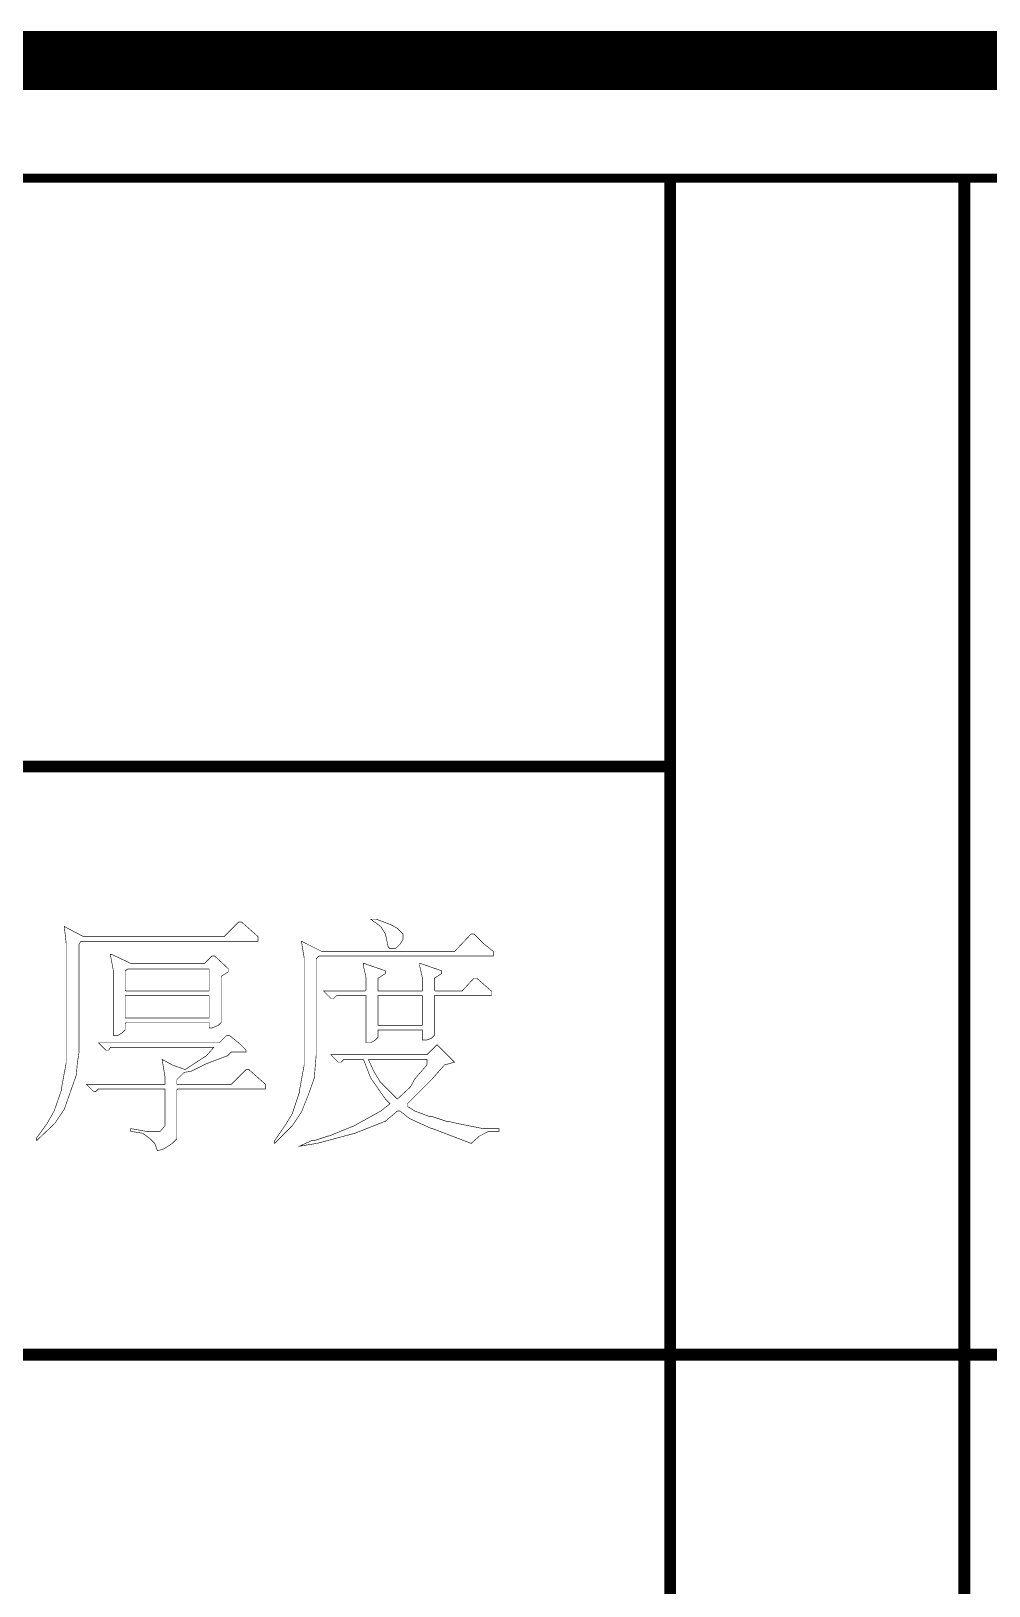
# Model space of a CAD drawing. Extents: x 94 to 452, y -72 to 1042.
# Drawn here: x 175.36 to 191.64, y 991.08 to 1017.51 of the extents above; entities that cross this region are included whole.
import ezdxf

# ---------------------------------------------------------------- set-up
doc = ezdxf.new("R2010")
doc.units = 0
doc.header["$MEASUREMENT"] = 0
doc.layers.add('TREE_LAYER', color=7, linetype='Continuous')

msp = doc.modelspace()

# ---------------------------------------------------------------- linework, layer by layer
at = {"layer": 'TREE_LAYER'}
for points, const_width, elevation in [([(94.22612, 93.001716), (94.22612, 848.485862), (94.22612, 908.832322), (94.22612, 995.005583), (94.22612, 1005.005583), (94.22612, 1017.005583), (126.22612, 1017.005583), (146.22612, 1017.005583), (186.22612, 1017.005583), (191.22612, 1017.005583), (206.22612, 1017.005583), (211.22612, 1017.005583), (221.22612, 1017.005583), (399.22612, 1017.005583), (409.22612, 1017.005583), (451.22612, 1017.005583), (451.22612, 995.005583), (451.22612, 11.113007)], 1, 2891.008799), ([(399.22612, 1015.005583), (221.22612, 1015.005583), (221.22612, 1015.005583), (211.22612, 1015.005583), (211.22612, 1015.005583), (206.22612, 1015.005583), (206.22612, 1015.005583), (191.22612, 1015.005583), (191.22612, 1015.005583), (186.22612, 1015.005583), (186.22612, 1015.005583), (146.22612, 1015.005583), (146.22612, 1015.005583), (126.22612, 1015.005583), (126.22612, 1015.005583), (96.22612, 1015.005583), (96.22612, 1015.005583), (96.22612, 1005.005583), (96.22612, 1005.005583), (96.22612, 995.005583), (96.22612, 995.005583), (96.22612, 908.832322), (96.22612, 908.832322), (96.22612, 848.485862)], 0.15, 2875.008799), ([(186.22612, 1015.005583), (186.22612, 995.005583)], 0.2, 20), ([(186.22612, 1015.005583), (186.22612, 995.005583)], 0.2, 20), ([(191.22612, 1015.005583), (191.22612, 995.005583)], 0.2, 20), ([(166.22612, 1005.005583), (186.22612, 1005.005583)], 0.2, 20), ([(178.935812, 1002.362487), (178.888754, 1002.362487), (178.637773, 1002.111507), (176.25346, 1002.111507), (175.924048, 1002.284056), (175.95542, 1002.001703), (175.95542, 999.962487), (175.876989, 999.538958), (175.876989, 999.507585), (175.751499, 999.146801), (175.626009, 998.927193), (175.45346, 998.691899), (175.45346, 998.64484), (175.767185, 998.942879), (175.924048, 999.178173), (176.033852, 999.491899), (176.127969, 999.758566), (176.143656, 999.946801), (176.175028, 1000.150722), (176.175028, 1001.986017), (176.206401, 1002.033075), (179.218165, 1002.033075), (179.218165, 1002.111507), (178.935812, 1002.362487), (178.935812, 1002.362487)], 0.01, 11), ([(181.226009, 1002.409546), (181.131891, 1002.409546), (181.30444, 1002.284056), (181.382871, 1002.158566), (181.42993, 1001.938958), (181.461303, 1001.907585), (181.55542, 1001.907585), (181.633852, 1001.986017), (181.680911, 1002.064448), (181.680911, 1002.158566), (181.586793, 1002.252683), (181.476989, 1002.315428), (181.226009, 1002.409546), (181.226009, 1002.409546)], 0.01, 11), ([(182.888754, 1002.158566), (182.841695, 1002.158566), (182.559342, 1001.860526), (180.300518, 1001.860526), (179.95542, 1002.033075), (180.002479, 1001.750722), (180.002479, 999.931115), (179.924048, 999.507585), (179.924048, 999.476213), (179.798558, 999.099742), (179.673067, 998.89582), (179.500518, 998.64484), (179.500518, 998.597781), (179.798558, 998.89582), (179.95542, 999.131115), (180.080911, 999.44484), (180.175028, 999.711507), (180.190714, 999.915428), (180.206401, 1000.103664), (180.206401, 1001.735036), (180.25346, 1001.782095), (183.218165, 1001.782095), (183.218165, 1001.860526), (183.061303, 1001.986017), (182.888754, 1002.158566), (182.888754, 1002.158566)], 0.01, 11), ([(176.724048, 1001.813468), (176.708362, 1001.813468), (176.708362, 1001.797781), (176.75542, 1001.546801), (176.75542, 1000.433075), (176.833852, 1000.433075), (176.912283, 1000.480134), (176.959342, 1000.527193), (176.959342, 1000.636997), (176.975028, 1000.652683), (178.386793, 1000.652683), (178.386793, 1000.558566), (178.433852, 1000.558566), (178.543656, 1000.605624), (178.590714, 1000.652683), (178.590714, 1001.436997), (178.716205, 1001.515428), (178.716205, 1001.562487), (178.480911, 1001.782095), (178.433852, 1001.782095), (178.308362, 1001.656605), (177.05346, 1001.656605), (176.724048, 1001.813468), (176.724048, 1001.813468)], 0.01, 11), ([(177.006401, 1001.562487), (177.006401, 1001.562487), (178.386793, 1001.562487), (178.386793, 1001.562487), (178.386793, 1001.201703), (178.386793, 1001.186017), (176.975028, 1001.186017), (176.959342, 1001.201703), (176.959342, 1001.531115), (177.006401, 1001.562487), (177.006401, 1001.562487)], 0.01, 11), ([(181.022087, 1001.656605), (181.006401, 1001.656605), (181.006401, 1001.625232), (181.05346, 1001.421311), (181.05346, 1001.201703), (181.037773, 1001.186017), (180.331891, 1001.186017), (180.457381, 1001.060526), (180.50444, 1001.060526), (180.551499, 1001.107585), (181.037773, 1001.107585), (181.05346, 1001.107585), (181.05346, 1000.307585), (181.131891, 1000.307585), (181.210322, 1000.354644), (181.257381, 1000.401703), (181.257381, 1000.511507), (181.257381, 1000.527193), (182.010322, 1000.527193), (182.010322, 1000.511507), (182.010322, 1000.354644), (182.088754, 1000.354644), (182.167185, 1000.386017), (182.214244, 1000.433075), (182.214244, 1001.107585), (182.22993, 1001.107585), (183.186793, 1001.107585), (183.186793, 1001.186017), (182.935812, 1001.405624), (182.888754, 1001.405624), (182.684832, 1001.186017), (182.22993, 1001.186017), (182.214244, 1001.201703), (182.214244, 1001.405624), (182.339734, 1001.484056), (182.339734, 1001.531115), (181.97895, 1001.656605), (181.963263, 1001.656605), (181.963263, 1001.625232), (182.010322, 1001.421311), (182.010322, 1001.201703), (182.010322, 1001.186017), (181.257381, 1001.186017), (181.257381, 1001.201703), (181.257381, 1001.405624), (181.382871, 1001.484056), (181.382871, 1001.531115), (181.022087, 1001.656605), (181.022087, 1001.656605)], 0.01, 11), ([(176.959342, 1001.107585), (176.975028, 1001.107585), (178.386793, 1001.107585), (178.386793, 1001.107585), (178.386793, 1000.731115), (178.386793, 1000.731115), (176.975028, 1000.731115), (176.959342, 1000.731115), (176.959342, 1001.107585), (176.959342, 1001.107585)], 0.01, 11), ([(181.257381, 1001.107585), (181.257381, 1001.107585), (182.010322, 1001.107585), (182.010322, 1001.107585), (182.010322, 1000.605624), (182.010322, 1000.605624), (181.257381, 1000.605624), (181.257381, 1000.605624), (181.257381, 1001.107585), (181.257381, 1001.107585)], 0.01, 11), ([(178.731891, 1000.433075), (178.684832, 1000.433075), (178.559342, 1000.307585), (176.50444, 1000.307585), (176.62993, 1000.182095), (176.676989, 1000.182095), (176.708362, 1000.229154), (178.465224, 1000.229154), (178.465224, 1000.229154), (178.339734, 1000.087977), (177.97895, 999.852683), (177.759342, 999.931115), (177.586793, 1000.025232), (177.633852, 999.742879), (177.633852, 999.601703), (177.633852, 999.601703), (176.300518, 999.601703), (176.426009, 999.476213), (176.457381, 999.476213), (176.50444, 999.523271), (177.633852, 999.523271), (177.633852, 999.507585), (177.633852, 998.89582), (177.55542, 998.801703), (177.320126, 998.801703), (177.05346, 998.848762), (177.05346, 998.801703), (177.257381, 998.77033), (177.382871, 998.676213), (177.461303, 998.597781), (177.508362, 998.472291), (177.618165, 998.503664), (177.759342, 998.597781), (177.837773, 998.676213), (177.837773, 999.507585), (177.85346, 999.523271), (179.343656, 999.523271), (179.343656, 999.601703), (179.061303, 999.852683), (179.014244, 999.852683), (178.763263, 999.601703), (177.85346, 999.601703), (177.837773, 999.601703), (177.837773, 999.680134), (177.963263, 999.805624), (178.073067, 999.821311), (178.324048, 999.946801), (178.700518, 1000.087977), (178.716205, 1000.103664), (178.763263, 1000.150722), (179.014244, 1000.150722), (179.014244, 1000.182095), (178.90444, 1000.291899), (178.731891, 1000.433075), (178.731891, 1000.433075)], 0.01, 11), ([(182.261303, 1000.276213), (182.088754, 1000.103664), (180.457381, 1000.103664), (180.582871, 999.978173), (180.62993, 999.978173), (180.676989, 1000.025232), (181.006401, 1000.025232), (181.022087, 999.99386), (181.131891, 999.711507), (181.382871, 999.350722), (181.461303, 999.272291), (181.30444, 999.146801), (180.849538, 998.89582), (180.426009, 998.723271), (180.410322, 998.723271), (180.175028, 998.64484), (180.127969, 998.64484), (179.924048, 998.550722), (180.222087, 998.597781), (180.865224, 998.77033), (181.382871, 998.974252), (181.586793, 999.146801), (181.633852, 999.146801), (181.790714, 999.021311), (182.167185, 998.848762), (182.182871, 998.848762), (182.841695, 998.597781), (182.841695, 998.597781), (182.982871, 998.723271), (183.139734, 998.801703), (183.312283, 998.801703), (183.312283, 998.848762), (183.045616, 998.848762), (182.575028, 998.942879), (182.449538, 998.974252), (182.418165, 998.974252), (182.182871, 999.052683), (182.135812, 999.052683), (181.884832, 999.146801), (181.759342, 999.225232), (181.759342, 999.272291), (182.167185, 999.680134), (182.386793, 999.931115), (182.559342, 999.978173), (182.261303, 1000.276213), (182.261303, 1000.276213)], 0.01, 11), ([(181.100518, 1000.009546), (181.100518, 1000.025232), (182.088754, 1000.025232), (182.088754, 999.931115), (181.884832, 999.69582), (181.806401, 999.554644), (181.586793, 999.350722), (181.288754, 999.648762), (181.17895, 999.836997), (181.100518, 1000.009546), (181.100518, 1000.009546)], 0.01, 11), ([(166.22612, 995.005583), (186.22612, 995.005583)], 0.2, 20), ([(186.22612, 995.005583), (191.22612, 995.005583)], 0.2, 5), ([(186.22612, 995.005583), (186.22612, 978.527106)], 0.2, 16.478477), ([(186.22612, 995.005583), (186.22612, 978.527106)], 0.2, 16.478477), ([(191.22612, 995.005583), (191.22612, 978.527106)], 0.2, 16.478477), ([(191.22612, 995.005583), (206.22612, 995.005583)], 0.2, 15)]:
    msp.add_lwpolyline(points, dxfattribs=dict(at, const_width=const_width, elevation=elevation))

doc.saveas('drawing.dxf')
